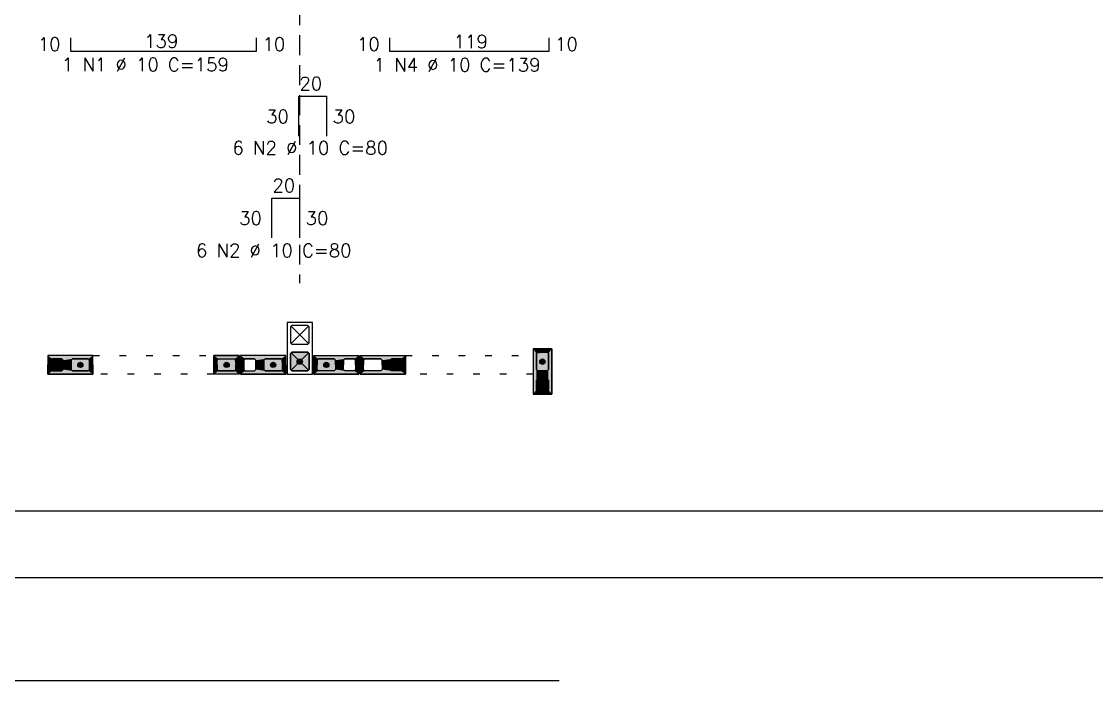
# Model space of a CAD drawing. Extents: x -2 to 121, y -2 to 61.
# Drawn here: x 52.46 to 68.63, y -1.55 to 8.36 of the extents above; entities that cross this region are included whole.
import ezdxf

# ---------------------------------------------------------------- set-up
doc = ezdxf.new("R2010")
doc.units = 0
doc.header["$MEASUREMENT"] = 0
for name, pattern in [('ESTILO_TQS_0001', [0.45, 0.3, -0.15]), ('ESTILO_TQS_0002', [0.4, 0.1, -0.3]), ('HIDDEN', [0.375, 0.25, -0.125])]:
    doc.linetypes.add(name, pattern=pattern)
doc.layers.get('Defpoints').update_dxf_attribs({"linetype": 'CONTINUOUS'})
for name, color, linetype in [('ARQ_FOLHA', 7, 'CONTINUOUS'), ('PENA_01', 1, 'CONTINUOUS'), ('PENA_02', 2, 'CONTINUOUS'), ('PENA_03', 3, 'CONTINUOUS'), ('PENA_05', 5, 'CONTINUOUS'), ('PENA_11', 252, 'CONTINUOUS'), ('PENA_21', 100, 'CONTINUOUS'), ('PENA_23', 50, 'CONTINUOUS')]:
    doc.layers.add(name, color=color, linetype=linetype)
doc.styles.get("Standard").update_dxf_attribs({"font": 'ROMANS.SHX'})

msp = doc.modelspace()

# ---------------------------------------------------------------- linework, layer by layer
at = {"layer": 'ARQ_FOLHA', "color": 1}
for points in [[(0, -0.003745), (118.9, -0.003745), (118.9, 59.396255), (0, 59.396255)], [(2.5, 0.996255), (117.9, 0.996255), (117.9, 58.396255), (2.5, 58.396255)]]:
    msp.add_lwpolyline(points, close=True, dxfattribs=at)
at = {"layer": 'Defpoints', "color": 8, "linetype": 'HIDDEN', "ltscale": 100}
msp.add_lwpolyline([(-1.95, 60.946255), (-1.95, -1.553745), (120.85, -1.553745), (120.85, 60.946255)], close=True, dxfattribs=at)
at = {"layer": 'PENA_01', "linetype": 'ESTILO_TQS_0001'}
msp.add_line((56.642173, 16.251847), (56.642173, 4.424703), dxfattribs=at)
at = {"layer": 'PENA_01', "linetype": 'Continuous'}
for p, q in [((56.777421, 3.773855), (56.517421, 3.513855)), ((56.777421, 3.513855), (56.517421, 3.773855)), ((56.777421, 3.113855), (56.517421, 3.373855)), ((56.777421, 3.373855), (56.517421, 3.113855))]:
    msp.add_line(p, q, dxfattribs=at)
for points in [[(52.927421, 3.103855), (53.067421, 3.103855), (53.087421, 3.123855), (53.087421, 3.263855), (53.067421, 3.283855), (52.927421, 3.283855), (52.907421, 3.263855), (52.907421, 3.123855), (52.927421, 3.103855)], [(53.227421, 3.103855), (53.467421, 3.103855), (53.487421, 3.123855), (53.487421, 3.263855), (53.467421, 3.283855), (53.227421, 3.283855), (53.207421, 3.263855), (53.207421, 3.123855), (53.227421, 3.103855)], [(55.427421, 3.283855), (55.667421, 3.283855), (55.687421, 3.263855), (55.687421, 3.123855), (55.667421, 3.103855), (55.427421, 3.103855), (55.407421, 3.123855), (55.407421, 3.263855), (55.427421, 3.283855)], [(55.827421, 3.103855), (55.967421, 3.103855), (55.987421, 3.123855), (55.987421, 3.263855), (55.967421, 3.283855), (55.827421, 3.283855), (55.807421, 3.263855), (55.807421, 3.123855), (55.827421, 3.103855)], [(56.127421, 3.103855), (56.367421, 3.103855), (56.387421, 3.123855), (56.387421, 3.263855), (56.367421, 3.283855), (56.127421, 3.283855), (56.107421, 3.263855), (56.107421, 3.123855), (56.127421, 3.103855)], [(57.167421, 3.103855), (56.927421, 3.103855), (56.907421, 3.123855), (56.907421, 3.263855), (56.927421, 3.283855), (57.167421, 3.283855), (57.187421, 3.263855), (57.187421, 3.123855), (57.167421, 3.103855)], [(57.467421, 3.103855), (57.327421, 3.103855), (57.307421, 3.123855), (57.307421, 3.263855), (57.327421, 3.283855), (57.467421, 3.283855), (57.487421, 3.263855), (57.487421, 3.123855), (57.467421, 3.103855)], [(57.867421, 3.103855), (57.627421, 3.103855), (57.607421, 3.123855), (57.607421, 3.263855), (57.627421, 3.283855), (57.867421, 3.283855), (57.887421, 3.263855), (57.887421, 3.123855), (57.867421, 3.103855)], [(58.167421, 3.103855), (58.027421, 3.103855), (58.007421, 3.123855), (58.007421, 3.263855), (58.027421, 3.283855), (58.167421, 3.283855), (58.187421, 3.263855), (58.187421, 3.123855), (58.167421, 3.103855)], [(60.387421, 3.123855), (60.387421, 3.363855), (60.367421, 3.383855), (60.227421, 3.383855), (60.207421, 3.363855), (60.207421, 3.123855), (60.227421, 3.103855), (60.367421, 3.103855), (60.387421, 3.123855)], [(60.387421, 2.823855), (60.387421, 2.963855), (60.367421, 2.983855), (60.227421, 2.983855), (60.207421, 2.963855), (60.207421, 2.823855), (60.227421, 2.803855), (60.367421, 2.803855), (60.387421, 2.823855)]]:
    msp.add_lwpolyline(points, dxfattribs=at)
at = {"layer": 'PENA_02', "linetype": 'Continuous'}
for points in [[(56.457421, 3.833855), (56.457421, 3.053855), (56.837421, 3.053855), (56.837421, 3.833855), (56.457421, 3.833855)], [(60.437421, 2.753855), (60.437421, 3.433855), (60.157421, 3.433855), (60.157421, 2.753855), (60.437421, 2.753855)], [(52.857421, 3.053855), (53.537421, 3.053855), (53.537421, 3.333855), (52.857421, 3.333855), (52.857421, 3.053855)], [(55.357421, 3.333855), (55.737421, 3.333855), (55.737421, 3.053855), (55.357421, 3.053855), (55.357421, 3.333855)], [(55.757421, 3.053855), (56.437421, 3.053855), (56.437421, 3.333855), (55.757421, 3.333855), (55.757421, 3.053855)], [(57.537421, 3.053855), (56.857421, 3.053855), (56.857421, 3.333855), (57.537421, 3.333855), (57.537421, 3.053855)], [(58.237421, 3.053855), (57.557421, 3.053855), (57.557421, 3.333855), (58.237421, 3.333855), (58.237421, 3.053855)]]:
    msp.add_lwpolyline(points, dxfattribs=at)
at = {"layer": 'PENA_02', "linetype": 'ESTILO_TQS_0001'}
for points in [[(56.527421, 3.783855), (56.507421, 3.763855), (56.507421, 3.523855), (56.527421, 3.503855), (56.767421, 3.503855), (56.787421, 3.523855), (56.787421, 3.763855), (56.767421, 3.783855), (56.527421, 3.783855)], [(56.527421, 3.383855), (56.507421, 3.363855), (56.507421, 3.123855), (56.527421, 3.103855), (56.767421, 3.103855), (56.787421, 3.123855), (56.787421, 3.363855), (56.767421, 3.383855), (56.527421, 3.383855)]]:
    msp.add_lwpolyline(points, dxfattribs=at)
at = {"layer": 'PENA_03', "linetype": 'Continuous'}
for points in [[(53.067421, 3.283855), (53.087421, 3.263855), (53.087421, 3.123855), (53.067421, 3.103855), (52.927421, 3.103855), (52.907421, 3.123855), (52.907421, 3.263855), (52.927421, 3.283855), (53.067421, 3.283855)], [(53.487421, 3.123855), (53.467421, 3.103855), (53.227421, 3.103855), (53.207421, 3.123855), (53.207421, 3.263855), (53.227421, 3.283855), (53.467421, 3.283855), (53.487421, 3.263855), (53.487421, 3.123855)], [(55.687421, 3.123855), (55.667421, 3.103855), (55.427421, 3.103855), (55.407421, 3.123855), (55.407421, 3.263855), (55.427421, 3.283855), (55.667421, 3.283855), (55.687421, 3.263855), (55.687421, 3.123855)], [(56.387421, 3.123855), (56.367421, 3.103855), (56.127421, 3.103855), (56.107421, 3.123855), (56.107421, 3.263855), (56.127421, 3.283855), (56.367421, 3.283855), (56.387421, 3.263855), (56.387421, 3.123855)], [(56.767421, 3.383855), (56.787421, 3.363855), (56.787421, 3.123855), (56.767421, 3.103855), (56.527421, 3.103855), (56.507421, 3.123855), (56.507421, 3.363855), (56.527421, 3.383855), (56.767421, 3.383855)], [(57.187421, 3.123855), (57.167421, 3.103855), (56.927421, 3.103855), (56.907421, 3.123855), (56.907421, 3.263855), (56.927421, 3.283855), (57.167421, 3.283855), (57.187421, 3.263855), (57.187421, 3.123855)], [(58.167421, 3.283855), (58.187421, 3.263855), (58.187421, 3.123855), (58.167421, 3.103855), (58.027421, 3.103855), (58.007421, 3.123855), (58.007421, 3.263855), (58.027421, 3.283855), (58.167421, 3.283855)], [(60.367421, 3.383855), (60.387421, 3.363855), (60.387421, 3.123855), (60.367421, 3.103855), (60.227421, 3.103855), (60.207421, 3.123855), (60.207421, 3.363855), (60.227421, 3.383855), (60.367421, 3.383855)], [(60.367421, 2.983855), (60.387421, 2.963855), (60.387421, 2.823855), (60.367421, 2.803855), (60.227421, 2.803855), (60.207421, 2.823855), (60.207421, 2.963855), (60.227421, 2.983855), (60.367421, 2.983855)]]:
    msp.add_lwpolyline(points, dxfattribs=at)
at = {"layer": 'PENA_03', "linetype": 'ESTILO_TQS_0002'}
for points in [[(53.537421, 3.333855), (55.357421, 3.333855), (55.357421, 3.053855), (53.537421, 3.053855), (53.537421, 3.333855)], [(58.237421, 3.333855), (60.157421, 3.333855), (60.157421, 3.053855), (58.237421, 3.053855), (58.237421, 3.333855)]]:
    msp.add_lwpolyline(points, dxfattribs=at)
at = {"layer": 'PENA_03', "linetype": 'Continuous'}
for centre in [(52.997421, 3.193855), (53.347421, 3.193855), (55.547421, 3.193855), (56.247421, 3.193855), (56.647421, 3.243855), (57.047421, 3.193855), (58.097421, 3.193855), (60.297421, 3.243855), (60.297421, 2.893855)]:
    msp.add_circle(centre, 0.04, dxfattribs=at)
for points in [[(56.687421, 3.243855), (56.627421, 3.278496), (56.609833, 3.257536)], [(56.687421, 3.243855), (56.609833, 3.257536), (56.609833, 3.230174)], [(56.687421, 3.243855), (56.609833, 3.230174), (56.627421, 3.209214)], [(56.687421, 3.243855), (56.654367, 3.283247), (56.627421, 3.278496)], [(56.687421, 3.243855), (56.627421, 3.209214), (56.654367, 3.204463)], [(56.687421, 3.243855), (56.678063, 3.269566), (56.654367, 3.283247)], [(56.687421, 3.243855), (56.654367, 3.204463), (56.678063, 3.218143)], [(56.687421, 3.243855), (56.678063, 3.218143), (56.687421, 3.243855)], [(60.337421, 3.243855), (60.277421, 3.278496), (60.259833, 3.257536)], [(60.337421, 3.243855), (60.259833, 3.257536), (60.259833, 3.230174)], [(60.337421, 3.243855), (60.259833, 3.230174), (60.277421, 3.209214)], [(60.337421, 3.243855), (60.304367, 3.283247), (60.277421, 3.278496)], [(60.337421, 3.243855), (60.277421, 3.209214), (60.304367, 3.204463)], [(60.337421, 3.243855), (60.328063, 3.269566), (60.304367, 3.283247)], [(60.337421, 3.243855), (60.304367, 3.204463), (60.328063, 3.218143)], [(60.337421, 3.243855), (60.328063, 3.218143), (60.337421, 3.243855)], [(53.037421, 3.193855), (52.977421, 3.228496), (52.959833, 3.207536)], [(53.037421, 3.193855), (52.959833, 3.207536), (52.959833, 3.180174)], [(53.037421, 3.193855), (52.959833, 3.180174), (52.977421, 3.159214)], [(53.037421, 3.193855), (53.004367, 3.233247), (52.977421, 3.228496)], [(53.037421, 3.193855), (52.977421, 3.159214), (53.004367, 3.154463)], [(53.037421, 3.193855), (53.028063, 3.219566), (53.004367, 3.233247)], [(53.037421, 3.193855), (53.004367, 3.154463), (53.028063, 3.168143)], [(53.037421, 3.193855), (53.028063, 3.168143), (53.037421, 3.193855)], [(53.387421, 3.193855), (53.327421, 3.228496), (53.309833, 3.207536)], [(53.387421, 3.193855), (53.309833, 3.207536), (53.309833, 3.180174)], [(53.387421, 3.193855), (53.309833, 3.180174), (53.327421, 3.159214)], [(53.387421, 3.193855), (53.354367, 3.233247), (53.327421, 3.228496)], [(53.387421, 3.193855), (53.327421, 3.159214), (53.354367, 3.154463)], [(53.387421, 3.193855), (53.378063, 3.219566), (53.354367, 3.233247)], [(53.387421, 3.193855), (53.354367, 3.154463), (53.378063, 3.168143)], [(53.387421, 3.193855), (53.378063, 3.168143), (53.387421, 3.193855)], [(55.587421, 3.193855), (55.527421, 3.228496), (55.509833, 3.207536)], [(55.587421, 3.193855), (55.509833, 3.207536), (55.509833, 3.180174)], [(55.587421, 3.193855), (55.509833, 3.180174), (55.527421, 3.159214)], [(55.587421, 3.193855), (55.554367, 3.233247), (55.527421, 3.228496)], [(55.587421, 3.193855), (55.527421, 3.159214), (55.554367, 3.154463)], [(55.587421, 3.193855), (55.578063, 3.219566), (55.554367, 3.233247)], [(55.587421, 3.193855), (55.554367, 3.154463), (55.578063, 3.168143)], [(55.587421, 3.193855), (55.578063, 3.168143), (55.587421, 3.193855)], [(56.287421, 3.193855), (56.227421, 3.228496), (56.209833, 3.207536)], [(56.287421, 3.193855), (56.209833, 3.207536), (56.209833, 3.180174)], [(56.287421, 3.193855), (56.209833, 3.180174), (56.227421, 3.159214)], [(56.287421, 3.193855), (56.254367, 3.233247), (56.227421, 3.228496)], [(56.287421, 3.193855), (56.227421, 3.159214), (56.254367, 3.154463)], [(56.287421, 3.193855), (56.278063, 3.219566), (56.254367, 3.233247)], [(56.287421, 3.193855), (56.254367, 3.154463), (56.278063, 3.168143)], [(56.287421, 3.193855), (56.278063, 3.168143), (56.287421, 3.193855)], [(57.087421, 3.193855), (57.027421, 3.228496), (57.009833, 3.207536)], [(57.087421, 3.193855), (57.009833, 3.207536), (57.009833, 3.180174)], [(57.087421, 3.193855), (57.009833, 3.180174), (57.027421, 3.159214)], [(57.087421, 3.193855), (57.054367, 3.233247), (57.027421, 3.228496)], [(57.087421, 3.193855), (57.027421, 3.159214), (57.054367, 3.154463)], [(57.087421, 3.193855), (57.078063, 3.219566), (57.054367, 3.233247)], [(57.087421, 3.193855), (57.054367, 3.154463), (57.078063, 3.168143)], [(57.087421, 3.193855), (57.078063, 3.168143), (57.087421, 3.193855)], [(58.137421, 3.193855), (58.077421, 3.228496), (58.059833, 3.207536)], [(58.137421, 3.193855), (58.059833, 3.207536), (58.059833, 3.180174)], [(58.137421, 3.193855), (58.059833, 3.180174), (58.077421, 3.159214)], [(58.137421, 3.193855), (58.104367, 3.233247), (58.077421, 3.228496)], [(58.137421, 3.193855), (58.077421, 3.159214), (58.104367, 3.154463)], [(58.137421, 3.193855), (58.128063, 3.219566), (58.104367, 3.233247)], [(58.137421, 3.193855), (58.104367, 3.154463), (58.128063, 3.168143)], [(58.137421, 3.193855), (58.128063, 3.168143), (58.137421, 3.193855)], [(60.337421, 2.893855), (60.277421, 2.928496), (60.259833, 2.907536)], [(60.337421, 2.893855), (60.304367, 2.933247), (60.277421, 2.928496)], [(60.337421, 2.893855), (60.328063, 2.919566), (60.304367, 2.933247)], [(60.337421, 2.893855), (60.259833, 2.907536), (60.259833, 2.880174)], [(60.337421, 2.893855), (60.259833, 2.880174), (60.277421, 2.859214)], [(60.337421, 2.893855), (60.277421, 2.859214), (60.304367, 2.854463)], [(60.337421, 2.893855), (60.304367, 2.854463), (60.328063, 2.868143)], [(60.337421, 2.893855), (60.328063, 2.868143), (60.337421, 2.893855)]]:
    msp.add_solid(points, dxfattribs=at)
at = {"layer": 'PENA_05', "linetype": 'Continuous'}
for p, q in [((53.197421, 8.114011), (53.197421, 7.914011)), ((55.997421, 7.914011), (55.997421, 8.114011)), ((57.997421, 8.114011), (57.997421, 7.914011)), ((60.397421, 7.914011), (60.397421, 8.114011)), ((53.197421, 7.914011), (55.997421, 7.914011)), ((57.997421, 7.914011), (60.397421, 7.914011)), ((56.63188, 6.634184), (56.63188, 7.234184)), ((56.63188, 7.234184), (57.05188, 7.234184)), ((57.05188, 7.234184), (57.05188, 6.634184)), ((56.225973, 5.103826), (56.225973, 5.703826)), ((56.225973, 5.703826), (56.645973, 5.703826)), ((56.645973, 5.703826), (56.645973, 5.103826))]:
    msp.add_line(p, q, dxfattribs=at)
at = {"layer": 'PENA_11', "linetype": 'Continuous'}
for points in [[(53.067421, 3.283855), (52.927421, 3.103855), (52.907421, 3.123855)], [(53.067421, 3.283855), (52.907421, 3.123855), (52.907421, 3.263855)], [(53.067421, 3.283855), (52.907421, 3.263855), (52.927421, 3.283855)], [(53.067421, 3.283855), (53.067421, 3.103855), (52.927421, 3.103855)], [(53.067421, 3.283855), (52.927421, 3.283855), (53.067421, 3.283855)], [(53.067421, 3.283855), (53.087421, 3.263855), (53.087421, 3.123855)], [(53.067421, 3.283855), (53.087421, 3.123855), (53.067421, 3.103855)], [(53.487421, 3.123855), (53.207421, 3.263855), (53.227421, 3.283855)], [(53.487421, 3.123855), (53.207421, 3.123855), (53.207421, 3.263855)], [(53.487421, 3.123855), (53.227421, 3.283855), (53.467421, 3.283855)], [(53.487421, 3.123855), (53.467421, 3.283855), (53.487421, 3.263855)], [(53.487421, 3.123855), (53.487421, 3.263855), (53.487421, 3.123855)], [(55.687421, 3.123855), (55.407421, 3.263855), (55.427421, 3.283855)], [(55.687421, 3.123855), (55.407421, 3.123855), (55.407421, 3.263855)], [(55.687421, 3.123855), (55.427421, 3.283855), (55.667421, 3.283855)], [(55.687421, 3.123855), (55.667421, 3.283855), (55.687421, 3.263855)], [(55.687421, 3.123855), (55.687421, 3.263855), (55.687421, 3.123855)], [(56.387421, 3.123855), (56.107421, 3.263855), (56.127421, 3.283855)], [(56.387421, 3.123855), (56.107421, 3.123855), (56.107421, 3.263855)], [(56.387421, 3.123855), (56.127421, 3.283855), (56.367421, 3.283855)], [(56.387421, 3.123855), (56.367421, 3.283855), (56.387421, 3.263855)], [(56.387421, 3.123855), (56.387421, 3.263855), (56.387421, 3.123855)], [(56.767421, 3.383855), (56.527421, 3.103855), (56.507421, 3.123855)], [(56.767421, 3.383855), (56.507421, 3.123855), (56.507421, 3.363855)], [(56.767421, 3.383855), (56.507421, 3.363855), (56.527421, 3.383855)], [(56.767421, 3.383855), (56.767421, 3.103855), (56.527421, 3.103855)], [(56.767421, 3.383855), (56.527421, 3.383855), (56.767421, 3.383855)], [(56.767421, 3.383855), (56.787421, 3.363855), (56.787421, 3.123855)], [(56.767421, 3.383855), (56.787421, 3.123855), (56.767421, 3.103855)], [(57.187421, 3.123855), (56.907421, 3.263855), (56.927421, 3.283855)], [(57.187421, 3.123855), (56.907421, 3.123855), (56.907421, 3.263855)], [(57.187421, 3.123855), (56.927421, 3.283855), (57.167421, 3.283855)], [(57.187421, 3.123855), (57.167421, 3.283855), (57.187421, 3.263855)], [(57.187421, 3.123855), (57.187421, 3.263855), (57.187421, 3.123855)], [(58.167421, 3.283855), (58.027421, 3.103855), (58.007421, 3.123855)], [(58.167421, 3.283855), (58.007421, 3.123855), (58.007421, 3.263855)], [(58.167421, 3.283855), (58.007421, 3.263855), (58.027421, 3.283855)], [(58.167421, 3.283855), (58.167421, 3.103855), (58.027421, 3.103855)], [(58.167421, 3.283855), (58.027421, 3.283855), (58.167421, 3.283855)], [(58.167421, 3.283855), (58.187421, 3.263855), (58.187421, 3.123855)], [(58.167421, 3.283855), (58.187421, 3.123855), (58.167421, 3.103855)], [(60.367421, 3.383855), (60.227421, 3.103855), (60.207421, 3.123855)], [(60.367421, 3.383855), (60.207421, 3.123855), (60.207421, 3.363855)], [(60.367421, 3.383855), (60.207421, 3.363855), (60.227421, 3.383855)], [(60.367421, 3.383855), (60.367421, 3.103855), (60.227421, 3.103855)], [(60.367421, 3.383855), (60.227421, 3.383855), (60.367421, 3.383855)], [(60.367421, 3.383855), (60.387421, 3.363855), (60.387421, 3.123855)], [(60.367421, 3.383855), (60.387421, 3.123855), (60.367421, 3.103855)], [(53.487421, 3.123855), (53.227421, 3.103855), (53.207421, 3.123855)], [(53.487421, 3.123855), (53.467421, 3.103855), (53.227421, 3.103855)], [(55.687421, 3.123855), (55.427421, 3.103855), (55.407421, 3.123855)], [(55.687421, 3.123855), (55.667421, 3.103855), (55.427421, 3.103855)], [(56.387421, 3.123855), (56.127421, 3.103855), (56.107421, 3.123855)], [(56.387421, 3.123855), (56.367421, 3.103855), (56.127421, 3.103855)], [(57.187421, 3.123855), (56.927421, 3.103855), (56.907421, 3.123855)], [(57.187421, 3.123855), (57.167421, 3.103855), (56.927421, 3.103855)], [(60.367421, 2.983855), (60.227421, 2.803855), (60.207421, 2.823855)], [(60.367421, 2.983855), (60.207421, 2.823855), (60.207421, 2.963855)], [(60.367421, 2.983855), (60.207421, 2.963855), (60.227421, 2.983855)], [(60.367421, 2.983855), (60.367421, 2.803855), (60.227421, 2.803855)], [(60.367421, 2.983855), (60.227421, 2.983855), (60.367421, 2.983855)], [(60.367421, 2.983855), (60.387421, 2.963855), (60.387421, 2.823855)], [(60.367421, 2.983855), (60.387421, 2.823855), (60.367421, 2.803855)]]:
    msp.add_solid(points, dxfattribs=at)
at = {"layer": 'PENA_21', "linetype": 'Continuous'}
for points in [[(60.297421, 2.753855), (60.297421, 2.803855), (60.227421, 2.803855), (60.207421, 2.823855), (60.207421, 2.963855), (60.227421, 2.983855), (60.297421, 2.983855), (60.297421, 3.103855), (60.227421, 3.103855), (60.207421, 3.123855), (60.207421, 3.363855), (60.227421, 3.383855), (60.297421, 3.383855), (60.297421, 3.433855), (60.157421, 3.433855), (60.157421, 2.753855), (60.297421, 2.753855)], [(60.297421, 2.753855), (60.297421, 2.803855), (60.367421, 2.803855), (60.387421, 2.823855), (60.387421, 2.963855), (60.367421, 2.983855), (60.297421, 2.983855), (60.297421, 3.103855), (60.367421, 3.103855), (60.387421, 3.123855), (60.387421, 3.363855), (60.367421, 3.383855), (60.297421, 3.383855), (60.297421, 3.433855), (60.437421, 3.433855), (60.437421, 2.753855), (60.297421, 2.753855)], [(52.857421, 3.193855), (52.907421, 3.193855), (52.907421, 3.263855), (52.927421, 3.283855), (53.067421, 3.283855), (53.087421, 3.263855), (53.087421, 3.193855), (53.207421, 3.193855), (53.207421, 3.263855), (53.227421, 3.283855), (53.467421, 3.283855), (53.487421, 3.263855), (53.487421, 3.193855), (53.537421, 3.193855), (53.537421, 3.333855), (52.857421, 3.333855), (52.857421, 3.193855)], [(55.757421, 3.193855), (55.807421, 3.193855), (55.807421, 3.263855), (55.827421, 3.283855), (55.967421, 3.283855), (55.987421, 3.263855), (55.987421, 3.193855), (56.107421, 3.193855), (56.107421, 3.263855), (56.127421, 3.283855), (56.367421, 3.283855), (56.387421, 3.263855), (56.387421, 3.193855), (56.437421, 3.193855), (56.437421, 3.333855), (55.757421, 3.333855), (55.757421, 3.193855)], [(57.537421, 3.193855), (57.487421, 3.193855), (57.487421, 3.263855), (57.467421, 3.283855), (57.327421, 3.283855), (57.307421, 3.263855), (57.307421, 3.193855), (57.187421, 3.193855), (57.187421, 3.263855), (57.167421, 3.283855), (56.927421, 3.283855), (56.907421, 3.263855), (56.907421, 3.193855), (56.857421, 3.193855), (56.857421, 3.333855), (57.537421, 3.333855), (57.537421, 3.193855)], [(58.237421, 3.193855), (58.187421, 3.193855), (58.187421, 3.263855), (58.167421, 3.283855), (58.027421, 3.283855), (58.007421, 3.263855), (58.007421, 3.193855), (57.887421, 3.193855), (57.887421, 3.263855), (57.867421, 3.283855), (57.627421, 3.283855), (57.607421, 3.263855), (57.607421, 3.193855), (57.557421, 3.193855), (57.557421, 3.333855), (58.237421, 3.333855), (58.237421, 3.193855)], [(52.857421, 3.193855), (52.907421, 3.193855), (52.907421, 3.123855), (52.927421, 3.103855), (53.067421, 3.103855), (53.087421, 3.123855), (53.087421, 3.193855), (53.207421, 3.193855), (53.207421, 3.123855), (53.227421, 3.103855), (53.467421, 3.103855), (53.487421, 3.123855), (53.487421, 3.193855), (53.537421, 3.193855), (53.537421, 3.053855), (52.857421, 3.053855), (52.857421, 3.193855)], [(55.757421, 3.193855), (55.807421, 3.193855), (55.807421, 3.123855), (55.827421, 3.103855), (55.967421, 3.103855), (55.987421, 3.123855), (55.987421, 3.193855), (56.107421, 3.193855), (56.107421, 3.123855), (56.127421, 3.103855), (56.367421, 3.103855), (56.387421, 3.123855), (56.387421, 3.193855), (56.437421, 3.193855), (56.437421, 3.053855), (55.757421, 3.053855), (55.757421, 3.193855)], [(57.537421, 3.193855), (57.487421, 3.193855), (57.487421, 3.123855), (57.467421, 3.103855), (57.327421, 3.103855), (57.307421, 3.123855), (57.307421, 3.193855), (57.187421, 3.193855), (57.187421, 3.123855), (57.167421, 3.103855), (56.927421, 3.103855), (56.907421, 3.123855), (56.907421, 3.193855), (56.857421, 3.193855), (56.857421, 3.053855), (57.537421, 3.053855), (57.537421, 3.193855)], [(58.237421, 3.193855), (58.187421, 3.193855), (58.187421, 3.123855), (58.167421, 3.103855), (58.027421, 3.103855), (58.007421, 3.123855), (58.007421, 3.193855), (57.887421, 3.193855), (57.887421, 3.123855), (57.867421, 3.103855), (57.627421, 3.103855), (57.607421, 3.123855), (57.607421, 3.193855), (57.557421, 3.193855), (57.557421, 3.053855), (58.237421, 3.053855), (58.237421, 3.193855)]]:
    msp.add_lwpolyline(points, dxfattribs=at)
for points in [[(60.297421, 3.433855), (60.157421, 3.433855), (60.227421, 3.383855)], [(60.227421, 3.383855), (60.157421, 3.433855), (60.207421, 3.363855)], [(60.157421, 3.433855), (60.207421, 2.823855), (60.207421, 3.363855)], [(60.157421, 2.753855), (60.207421, 2.823855), (60.157421, 3.433855)], [(60.297421, 3.383855), (60.297421, 3.433855), (60.227421, 3.383855)], [(60.367421, 3.383855), (60.297421, 3.383855), (60.437421, 3.433855)], [(60.297421, 3.383855), (60.297421, 3.433855), (60.437421, 3.433855)], [(60.387421, 3.363855), (60.367421, 3.383855), (60.437421, 3.433855)], [(60.387421, 3.123855), (60.437421, 3.433855), (60.387421, 2.963855)], [(60.387421, 2.963855), (60.437421, 3.433855), (60.387421, 2.823855)], [(60.437421, 3.433855), (60.437421, 2.753855), (60.387421, 2.823855)], [(60.387421, 3.123855), (60.387421, 3.363855), (60.437421, 3.433855)], [(53.537421, 3.333855), (52.857421, 3.333855), (52.927421, 3.283855)], [(52.857421, 3.333855), (52.857421, 3.193855), (52.907421, 3.193855)], [(52.857421, 3.333855), (52.907421, 3.193855), (52.907421, 3.263855)], [(52.857421, 3.333855), (52.907421, 3.263855), (52.927421, 3.283855)], [(53.537421, 3.333855), (52.927421, 3.283855), (53.067421, 3.283855)], [(53.537421, 3.333855), (53.067421, 3.283855), (53.087421, 3.263855)], [(53.537421, 3.333855), (53.087421, 3.263855), (53.227421, 3.283855)], [(53.087421, 3.263855), (53.207421, 3.263855), (53.227421, 3.283855)], [(53.087421, 3.263855), (53.087421, 3.193855), (53.207421, 3.193855)], [(53.087421, 3.263855), (53.207421, 3.193855), (53.207421, 3.263855)], [(53.537421, 3.333855), (53.227421, 3.283855), (53.467421, 3.283855)], [(53.537421, 3.333855), (53.467421, 3.283855), (53.487421, 3.263855)], [(53.537421, 3.333855), (53.487421, 3.263855), (53.537421, 3.193855)], [(53.537421, 3.193855), (53.487421, 3.263855), (53.487421, 3.193855)], [(56.437421, 3.333855), (55.757421, 3.333855), (55.827421, 3.283855)], [(55.757421, 3.333855), (55.757421, 3.193855), (55.807421, 3.193855)], [(55.757421, 3.333855), (55.807421, 3.193855), (55.807421, 3.263855)], [(55.757421, 3.333855), (55.807421, 3.263855), (55.827421, 3.283855)], [(56.437421, 3.333855), (55.827421, 3.283855), (55.967421, 3.283855)], [(56.437421, 3.333855), (55.967421, 3.283855), (55.987421, 3.263855)], [(56.437421, 3.333855), (55.987421, 3.263855), (56.127421, 3.283855)], [(55.987421, 3.263855), (56.107421, 3.263855), (56.127421, 3.283855)], [(55.987421, 3.263855), (55.987421, 3.193855), (56.107421, 3.193855)], [(55.987421, 3.263855), (56.107421, 3.193855), (56.107421, 3.263855)], [(56.437421, 3.333855), (56.127421, 3.283855), (56.367421, 3.283855)], [(56.437421, 3.333855), (56.367421, 3.283855), (56.387421, 3.263855)], [(56.437421, 3.333855), (56.387421, 3.263855), (56.437421, 3.193855)], [(56.437421, 3.193855), (56.387421, 3.263855), (56.387421, 3.193855)], [(57.537421, 3.333855), (56.927421, 3.283855), (56.857421, 3.333855)], [(56.927421, 3.283855), (56.907421, 3.263855), (56.857421, 3.333855)], [(56.857421, 3.333855), (56.907421, 3.263855), (56.857421, 3.193855)], [(56.907421, 3.263855), (56.907421, 3.193855), (56.857421, 3.193855)], [(57.167421, 3.283855), (56.927421, 3.283855), (57.537421, 3.333855)], [(57.187421, 3.263855), (57.167421, 3.283855), (57.537421, 3.333855)], [(57.537421, 3.333855), (57.327421, 3.283855), (57.187421, 3.263855)], [(57.187421, 3.193855), (57.187421, 3.263855), (57.327421, 3.283855)], [(57.187421, 3.193855), (57.327421, 3.283855), (57.307421, 3.263855)], [(57.187421, 3.193855), (57.307421, 3.263855), (57.307421, 3.193855)], [(57.537421, 3.333855), (57.467421, 3.283855), (57.327421, 3.283855)], [(57.537421, 3.333855), (57.487421, 3.263855), (57.467421, 3.283855)], [(57.537421, 3.333855), (57.537421, 3.193855), (57.487421, 3.193855)], [(57.537421, 3.333855), (57.487421, 3.193855), (57.487421, 3.263855)], [(58.237421, 3.333855), (57.627421, 3.283855), (57.557421, 3.333855)], [(57.627421, 3.283855), (57.607421, 3.263855), (57.557421, 3.333855)], [(57.557421, 3.333855), (57.607421, 3.263855), (57.557421, 3.193855)], [(57.607421, 3.263855), (57.607421, 3.193855), (57.557421, 3.193855)], [(57.867421, 3.283855), (57.627421, 3.283855), (58.237421, 3.333855)], [(57.887421, 3.263855), (57.867421, 3.283855), (58.237421, 3.333855)], [(58.237421, 3.333855), (58.027421, 3.283855), (57.887421, 3.263855)], [(57.887421, 3.193855), (57.887421, 3.263855), (58.027421, 3.283855)], [(57.887421, 3.193855), (58.027421, 3.283855), (58.007421, 3.263855)], [(57.887421, 3.193855), (58.007421, 3.263855), (58.007421, 3.193855)], [(58.237421, 3.333855), (58.167421, 3.283855), (58.027421, 3.283855)], [(58.237421, 3.333855), (58.187421, 3.263855), (58.167421, 3.283855)], [(58.237421, 3.333855), (58.237421, 3.193855), (58.187421, 3.193855)], [(58.237421, 3.333855), (58.187421, 3.193855), (58.187421, 3.263855)], [(60.207421, 3.363855), (60.207421, 2.823855), (60.207421, 2.963855)], [(60.207421, 3.363855), (60.207421, 3.123855), (60.207421, 2.963855)], [(52.857421, 3.053855), (52.857421, 3.193855), (52.907421, 3.193855)], [(52.857421, 3.053855), (52.907421, 3.193855), (52.907421, 3.123855)], [(52.857421, 3.053855), (52.907421, 3.123855), (52.927421, 3.103855)], [(53.537421, 3.053855), (52.857421, 3.053855), (52.927421, 3.103855)], [(53.537421, 3.053855), (52.927421, 3.103855), (53.067421, 3.103855)], [(53.537421, 3.053855), (53.067421, 3.103855), (53.087421, 3.123855)], [(53.087421, 3.123855), (53.087421, 3.193855), (53.207421, 3.193855)], [(53.087421, 3.123855), (53.207421, 3.193855), (53.207421, 3.123855)], [(53.537421, 3.053855), (53.087421, 3.123855), (53.227421, 3.103855)], [(53.087421, 3.123855), (53.207421, 3.123855), (53.227421, 3.103855)], [(53.537421, 3.053855), (53.227421, 3.103855), (53.467421, 3.103855)], [(53.537421, 3.053855), (53.467421, 3.103855), (53.487421, 3.123855)], [(53.537421, 3.053855), (53.487421, 3.123855), (53.537421, 3.193855)], [(53.537421, 3.193855), (53.487421, 3.123855), (53.487421, 3.193855)], [(55.757421, 3.053855), (55.757421, 3.193855), (55.807421, 3.193855)], [(55.757421, 3.053855), (55.807421, 3.193855), (55.807421, 3.123855)], [(55.757421, 3.053855), (55.807421, 3.123855), (55.827421, 3.103855)], [(56.437421, 3.053855), (55.757421, 3.053855), (55.827421, 3.103855)], [(56.437421, 3.053855), (55.827421, 3.103855), (55.967421, 3.103855)], [(56.437421, 3.053855), (55.967421, 3.103855), (55.987421, 3.123855)], [(55.987421, 3.123855), (55.987421, 3.193855), (56.107421, 3.193855)], [(55.987421, 3.123855), (56.107421, 3.193855), (56.107421, 3.123855)], [(56.437421, 3.053855), (55.987421, 3.123855), (56.127421, 3.103855)], [(55.987421, 3.123855), (56.107421, 3.123855), (56.127421, 3.103855)], [(56.437421, 3.053855), (56.127421, 3.103855), (56.367421, 3.103855)], [(56.437421, 3.053855), (56.367421, 3.103855), (56.387421, 3.123855)], [(56.437421, 3.053855), (56.387421, 3.123855), (56.437421, 3.193855)], [(56.437421, 3.193855), (56.387421, 3.123855), (56.387421, 3.193855)], [(56.857421, 3.053855), (56.907421, 3.123855), (56.857421, 3.193855)], [(56.907421, 3.123855), (56.907421, 3.193855), (56.857421, 3.193855)], [(56.927421, 3.103855), (56.907421, 3.123855), (56.857421, 3.053855)], [(57.537421, 3.053855), (56.927421, 3.103855), (56.857421, 3.053855)], [(57.167421, 3.103855), (56.927421, 3.103855), (57.537421, 3.053855)], [(57.187421, 3.123855), (57.167421, 3.103855), (57.537421, 3.053855)], [(57.187421, 3.193855), (57.187421, 3.123855), (57.327421, 3.103855)], [(57.187421, 3.193855), (57.327421, 3.103855), (57.307421, 3.123855)], [(57.187421, 3.193855), (57.307421, 3.123855), (57.307421, 3.193855)], [(57.537421, 3.053855), (57.327421, 3.103855), (57.187421, 3.123855)], [(57.537421, 3.053855), (57.467421, 3.103855), (57.327421, 3.103855)], [(57.537421, 3.053855), (57.487421, 3.123855), (57.467421, 3.103855)], [(57.537421, 3.053855), (57.537421, 3.193855), (57.487421, 3.193855)], [(57.537421, 3.053855), (57.487421, 3.193855), (57.487421, 3.123855)], [(57.557421, 3.053855), (57.607421, 3.123855), (57.557421, 3.193855)], [(57.607421, 3.123855), (57.607421, 3.193855), (57.557421, 3.193855)], [(57.627421, 3.103855), (57.607421, 3.123855), (57.557421, 3.053855)], [(58.237421, 3.053855), (57.627421, 3.103855), (57.557421, 3.053855)], [(57.867421, 3.103855), (57.627421, 3.103855), (58.237421, 3.053855)], [(57.887421, 3.123855), (57.867421, 3.103855), (58.237421, 3.053855)], [(57.887421, 3.193855), (57.887421, 3.123855), (58.027421, 3.103855)], [(57.887421, 3.193855), (58.027421, 3.103855), (58.007421, 3.123855)], [(57.887421, 3.193855), (58.007421, 3.123855), (58.007421, 3.193855)], [(58.237421, 3.053855), (58.027421, 3.103855), (57.887421, 3.123855)], [(58.237421, 3.053855), (58.167421, 3.103855), (58.027421, 3.103855)], [(58.237421, 3.053855), (58.187421, 3.123855), (58.167421, 3.103855)], [(58.237421, 3.053855), (58.237421, 3.193855), (58.187421, 3.193855)], [(58.237421, 3.053855), (58.187421, 3.193855), (58.187421, 3.123855)], [(60.227421, 2.983855), (60.207421, 3.123855), (60.207421, 2.963855)], [(60.227421, 2.983855), (60.227421, 3.103855), (60.207421, 3.123855)], [(60.297421, 2.983855), (60.227421, 3.103855), (60.227421, 2.983855)], [(60.297421, 2.983855), (60.297421, 3.103855), (60.227421, 3.103855)], [(60.297421, 2.983855), (60.367421, 3.103855), (60.367421, 2.983855)], [(60.297421, 2.983855), (60.297421, 3.103855), (60.367421, 3.103855)], [(60.367421, 3.103855), (60.387421, 3.123855), (60.367421, 2.983855)], [(60.367421, 2.983855), (60.387421, 3.123855), (60.387421, 2.963855)], [(60.227421, 2.803855), (60.207421, 2.823855), (60.157421, 2.753855)], [(60.227421, 2.803855), (60.157421, 2.753855), (60.297421, 2.753855)], [(60.227421, 2.803855), (60.297421, 2.753855), (60.297421, 2.803855)], [(60.437421, 2.753855), (60.297421, 2.753855), (60.367421, 2.803855)], [(60.367421, 2.803855), (60.297421, 2.753855), (60.297421, 2.803855)], [(60.387421, 2.823855), (60.437421, 2.753855), (60.367421, 2.803855)]]:
    msp.add_solid(points, dxfattribs=at)
at = {"layer": 'PENA_23', "linetype": 'Continuous'}
for points in [[(55.687421, 3.193855), (55.737421, 3.193855), (55.737421, 3.333855), (55.357421, 3.333855), (55.357421, 3.193855), (55.407421, 3.193855), (55.407421, 3.263855), (55.427421, 3.283855), (55.667421, 3.283855), (55.687421, 3.263855), (55.687421, 3.193855)], [(55.687421, 3.193855), (55.737421, 3.193855), (55.737421, 3.053855), (55.357421, 3.053855), (55.357421, 3.193855), (55.407421, 3.193855), (55.407421, 3.123855), (55.427421, 3.103855), (55.667421, 3.103855), (55.687421, 3.123855), (55.687421, 3.193855)]]:
    msp.add_lwpolyline(points, dxfattribs=at)
for points in [[(55.737421, 3.333855), (55.357421, 3.333855), (55.427421, 3.283855)], [(55.357421, 3.333855), (55.357421, 3.193855), (55.407421, 3.193855)], [(55.357421, 3.333855), (55.407421, 3.193855), (55.407421, 3.263855)], [(55.357421, 3.333855), (55.407421, 3.263855), (55.427421, 3.283855)], [(55.737421, 3.333855), (55.427421, 3.283855), (55.667421, 3.283855)], [(55.737421, 3.333855), (55.667421, 3.283855), (55.687421, 3.263855)], [(55.737421, 3.333855), (55.687421, 3.263855), (55.737421, 3.193855)], [(55.737421, 3.193855), (55.687421, 3.263855), (55.687421, 3.193855)], [(55.357421, 3.053855), (55.357421, 3.193855), (55.407421, 3.193855)], [(55.357421, 3.053855), (55.407421, 3.193855), (55.407421, 3.123855)], [(55.357421, 3.053855), (55.407421, 3.123855), (55.427421, 3.103855)], [(55.737421, 3.053855), (55.357421, 3.053855), (55.427421, 3.103855)], [(55.737421, 3.053855), (55.427421, 3.103855), (55.667421, 3.103855)], [(55.737421, 3.053855), (55.667421, 3.103855), (55.687421, 3.123855)], [(55.737421, 3.053855), (55.687421, 3.123855), (55.737421, 3.193855)], [(55.737421, 3.193855), (55.687421, 3.123855), (55.687421, 3.193855)]]:
    msp.add_solid(points, dxfattribs=at)

# ---------------------------------------------------------------- texts
at = {"layer": 'PENA_03', "linetype": 'Continuous'}
for s, p in [('10', (52.707421, 7.919011)), ('139', (54.306953, 7.962962)), ('10', (56.087421, 7.919011)), ('10', (57.507421, 7.919011)), ('119', (58.962438, 7.958802)), ('10', (60.487421, 7.919011)), ('1 N1 %%c 10 C=159', (53.070248, 7.610604)), ('1 N4 %%c 10 C=139', (57.75848, 7.606127)), ('20', (56.64188, 7.324184)), ('30', (56.14188, 6.829184)), ('30', (57.14188, 6.829184)), ('6 N2 %%c 10 C=80', (55.635379, 6.357461)), ('20', (56.235973, 5.793826)), ('30', (55.735973, 5.298826)), ('30', (56.735973, 5.298826)), ('6 N2 %%c 10 C=80', (55.087042, 4.815464))]:
    msp.add_text(s, height=0.2, dxfattribs=at).set_placement(p)

doc.saveas('drawing.dxf')
